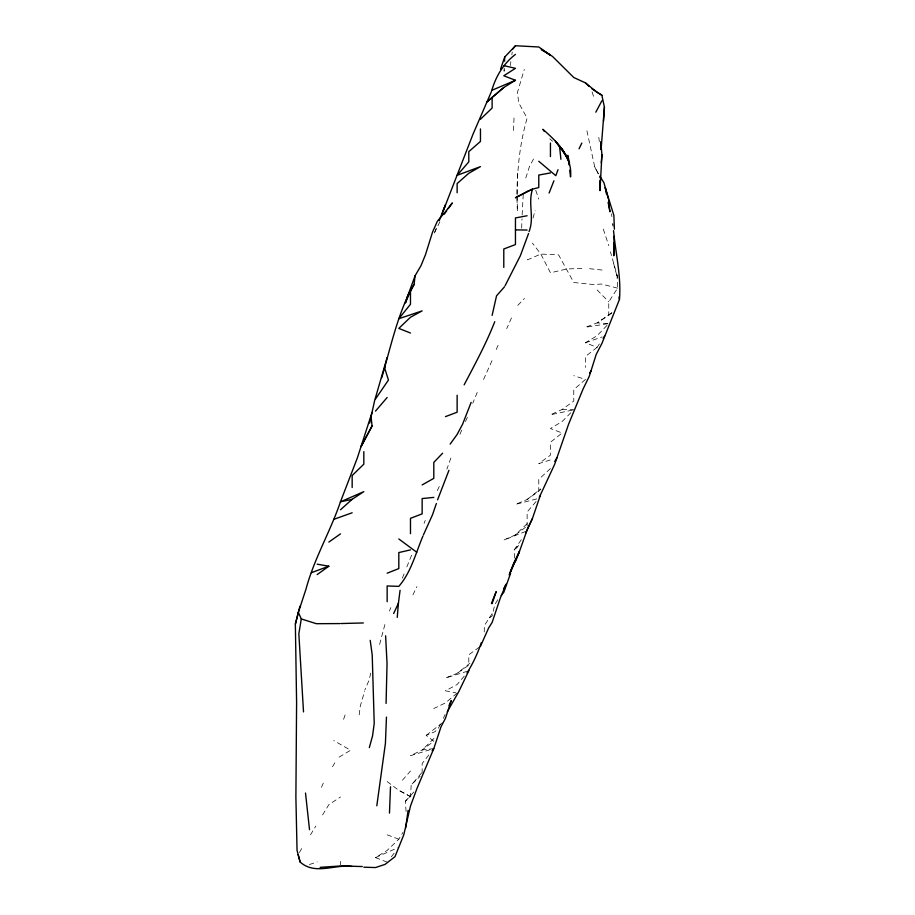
<?xml version="1.0" encoding="UTF-8"?>
<svg xmlns="http://www.w3.org/2000/svg" width="915" height="915" viewBox="0 0 915 915"><rect width="100%" height="100%" fill="white"/><g stroke="black" fill="none" stroke-linecap="round" stroke-linejoin="round"><path stroke-width="0.69" stroke-dasharray="4.58 3.43" d="M517.135 195.924L517.375 211.354L516.941 198.132M517.147 194.586C517.112 168.852 519.983 142.912 527.109 118.138L518.725 102.823L517.433 92.392L524.295 69.426M484.241 631.968L484.39 625.505L492.659 612.844M521.664 228.167L521.996 218.937M522.133 214.979L523.334 192.768M513.532 130.548L514.036 117.36M504.234 68.099L504.096 71.221L504.245 68.614M406.088 811.536L405.334 801.288L410.48 796.588L411.167 785.242L422.044 772.386M517.524 173.255L516.918 195.444M510.547 65.525L510.81 61.637M359.206 714.832L360.293 706.071L364.639 691.042M511.84 54.751L512.251 51.995M370.747 673.108L369.088 680.142L364.845 689.979M384.895 624.533L379.29 645.624M525.77 178.013L529.43 166.667L534.92 156.362M533.022 218.113L535.103 210.347M343.605 719.293L345.127 714.832M450.889 458.015L446.886 469.166M434.751 232.113L436.226 228.327M424.103 523.357L425.246 520.429M491.996 360.682L482.434 381.955M411.578 555.256L406.729 567.197M477.207 392.398L472.746 403.286M461.698 430.096L459.284 435.917M511.474 317.905L506.738 328.645M402.337 578.131L404.602 572.756M389.39 611.06L390.865 607.617M321.462 787.323L324.345 780.701M443.409 718.298L445.09 714.512M496.204 349.496L499.052 343.136M437.336 490.589L439.943 485.007M465.403 421.529L468.709 414.529M412.928 594.887L416.943 586.561M434.385 232.993L439.841 221.888M440.561 724.2L438.216 728.42L435.014 731.668L426.196 735.363L433.801 741.299L422.147 749.968L410.48 755.687L433.801 748.584L422.147 749.968L435.803 736.667M299.388 852.528L302.51 847.176M332.488 766.747L336.354 760.296M310.494 834.857L315.835 826.016M322.583 814.91L328.828 804.674L340.494 796.988M387.148 862.113L375.493 857.595L387.148 850.447L398.814 839.181L402.897 832.501M497.771 599.771L494.798 604.575L492.121 615.944L488.702 618.471M599.348 343.971L597.095 347.357L585.428 342.759L597.095 335.736L608.761 323.567L585.428 327.296L597.095 322.926L608.761 315.263L608.761 301.859L617.625 288.145L617.019 275.026L610.465 251.877M514.527 558.07L514.23 549.858L522.454 538.031M428.803 754.989L422.147 763.533L422.147 773.038M391.323 856.817L394.651 852.574M387.148 781.536L398.814 790.4L410.48 796.588L412.905 793.58M464.317 676.071L457.134 684.5L445.468 690.814L455.842 692.804M536.087 501.534L527.12 511.988L527.12 526.056M402.451 780.209L410.48 771.025M405.334 801.288L414.255 791.509M517.787 305.393L524.455 298.462M570.857 412.722L562.107 421.529L550.441 428.517L562.107 432.989L550.441 442.277L550.441 455.167L538.775 463.608L552.98 459.136M515.454 548.76L519.16 545.088M514.23 549.858L519.011 545.18M525.816 531.398L503.788 540.044L515.454 534.886L528.435 522.396M412.196 783.858L420.157 776.286M550.441 468.56L538.775 479.346L538.775 491.092L527.12 499.521L515.454 504.394L538.775 498.389M538.775 491.092L540.868 489.205M457.134 693.055L445.468 702.903L433.813 708.542M467.508 671.21L445.468 678.015L457.134 673.36L469.875 663.318M597.095 347.357L585.428 356.495L585.428 367.407M527.12 499.521L540.571 488.965M426.196 735.363L442.597 722.576M608.761 315.263L611.952 312.839M515.454 534.886L526.056 526.857M479.403 647.077L468.8 654.774L468.8 665.205L457.134 673.36M572.401 410.092L550.441 414.815L562.107 409.474L573.774 401.079L573.774 389.63L585.428 379.462L573.774 375.665M611.758 312.77L597.095 322.926L608.761 323.567M339.122 757.117L350.571 750.254L333.712 740.521M375.493 857.595L397.522 847.839M585.428 342.759L602.047 336.96M309.396 864.538L317.173 861.941M581.883 268.381L566.728 268.999L550.441 272.807L540.845 254.061L532.381 243.093M562.107 409.474L573.774 409.794M589.546 268.701L602.287 270.074M617.625 288.145L601.441 284.027L593.663 284.554L573.774 282.506L558.607 254.885L540.845 254.061L527.509 259.826L527.12 256.818M387.148 834.846L398.814 839.181M400.015 790.892L410.48 796.588M552.557 141.219L549.721 138.805M597.095 289.918L608.761 301.859M586.904 130.799L594.693 166.713L598.467 173.896M597.095 171.677L598.227 173.861M594.693 166.713L597.918 173.827M535.744 190.274L538.775 199.047M603.305 229.082L608.761 245.609M592.085 91.9L594.521 99.472M613.622 263.52L617.522 278.126M617.019 275.026L617.682 277.794M611.495 213.881L611.872 216.649M598.822 137.387L599.302 141.596M613.119 226.405L612.833 223.58L613.016 226.28M340.494 861.358L340.494 865.018"/><path stroke-width="1.37" d="M386.462 717.108L385.409 743.438L376.808 805.806M386.073 703.418L387.045 663.569L385.604 635.799M539.347 497.211L554.753 464.111L568.581 424.217L583.152 388.864L589.271 376.294L596.237 354.368L602.001 343.239L619.455 299.445C621.365 276.17 615.612 253.592 613.542 230.649M614.114 236.299L613.793 255.777L614.159 242.509M390.499 786.774L389.481 813.126M504.542 61.191L504.725 57.039L515.454 45.75L538.775 46.974L550.441 55.175L541.257 49.41L552.477 56.41L573.774 77.512L585.428 82.865L597.095 92.369L601.876 95.229L604.415 107.227L601.075 149.557L600.732 143.026M603.523 121.203L604.415 107.227M400.084 590.289L398.414 603.26L393.656 613.519M601.269 162.916L601.933 154.646L600.72 141.699M601.933 154.646L599.977 190.594L599.92 180.427M397.247 617.396L398.448 602.813M414.083 284.451L410.48 290.49L405.471 302.888L406.981 297.981L414.083 284.451L415.101 275.735L420.991 265.67L425.452 254.77L432.589 231.964L437.37 221.247L444.084 213.252M363.827 867.203L375.493 867.557L385.009 864.412L394.983 856.703L403.767 834.835L410.48 806.092L416.931 788.57L433.801 748.584L441.007 726.819L445.468 718.264L451.232 700.627L448.99 705.671M405.62 828.052L408.09 810.393M340.357 502.095C330.258 531.752 314.017 558.928 305.942 589.306L298.347 612.364L301.287 618.929L298.839 633.809L303.517 711.916M560.895 159.29L559.58 146.572M340.403 501.958L357.365 457.889L372.039 412.482M369.66 423.073L374.658 400.53L387.148 357.445M492.121 315.378L496.548 295.82L504.428 286.898M529.053 231.541C534.623 217.736 527.749 203.164 532.53 189.131L538.775 187.529L538.775 175.062L550.441 172.924M467.005 672.914C472.964 663.649 477.744 653.127 481.324 642.685M352.161 866.448C334.799 864.103 315 875.461 300.131 862.021L297.043 850.332L295.888 797.125L296.597 702.446L295.362 624.099L298.347 612.364M295.362 624.099L299.937 606.233M381.749 377.689C390.385 348.215 396.675 318.237 410.48 290.49L410.48 304.26L398.814 318.717L422.147 310.871L410.48 317.242L398.814 328.405L410.48 333.026M369.317 747.612L372.531 735.992L374.224 723.502L372.222 655.014L370.22 640.386M540.09 496.044L532.427 518.553L525.565 533.262M528.561 233.497L520.372 255.708L505.046 285.8M436.375 503.502L432.521 514.745L423.393 534.966M549.103 193.031L553.93 180.804M510.616 573.305L503.788 592.302L501.214 595.505M491.63 90.962C495.667 76.62 503.467 63.501 515.454 54.397M415.101 275.735L406.981 297.981L410.48 290.49M558.013 169.698L555.817 175.691L538.775 161.269M387.148 601.67L387.148 585.966L398.814 586.378C411.144 572.149 415.707 553.186 422.913 536.133M513.418 563.8L509.998 572.939L519.457 551.471L527.578 528.687L532.427 518.553M441.796 214.579L473.044 134.105L491.389 91.672M448.933 470.344L437.576 499.842M443.043 211.056L445.468 204.857L439.211 220.687M500.528 69.163L504.725 57.039M471.145 402.371L462.544 424.331L457.02 434.614L450.157 444.118M509.14 574.929L514.15 563.377M468.96 670.466L458.815 691.534L447.286 711.813M480.466 646.299L488.644 627.953L492.121 622.452L500.208 598.364L506.087 584.159L503.525 588.963M494.752 321.714C486.174 343.605 475.057 364.079 464.145 384.849M579.046 148.813L581.837 143.049M514.024 562.565L519.457 551.471L515.454 561.478L514.093 563.022M595.814 112.19L601.887 100.753M372.073 425.967L361.059 446.554L372.073 425.967L371.101 417.011M554.719 461.457L556.846 457.912M589.66 372.988L591.067 370.827M375.493 398.986L388.452 380.057L384.86 368.665L384.838 366M603.111 338.321L604.609 336.068M444.301 214.156L446.703 210.793M448.304 208.551L452.319 202.947L445.045 212.211M432.143 750.723L433.801 748.584M512.663 49.238L515.454 45.75M375.493 411.11L387.148 397.51M442.597 453.222L433.801 462.418L433.801 478.351L422.147 484.916M480.455 119.259L492.121 108.039L492.121 97.425L503.788 87.497L515.454 80.28L503.788 75.773L515.454 68.316L503.788 65.617M340.494 509.769L352.161 499.304L363.827 491.641L340.494 501.832L352.161 499.304M492.121 97.425L487.089 101.805L503.788 87.497M317.173 574.597L328.828 566.213L317.173 564.189M328.828 542.092L340.494 533.868M492.121 90.196L515.454 80.28M387.148 573.202L398.814 568.581L398.814 552.557L410.48 549.881M445.468 416.622L457.134 412.219L457.134 395.234M311.375 572.699L328.828 566.213M333.861 519.32L352.161 512.777M527.12 215.757L515.454 217.942L515.454 244.557L503.788 248.994L503.788 267.409M433.801 497.394L422.147 498.561L422.147 513.864L410.48 518.325L410.48 533.674M320.113 867.351L339.9 866.002M341.043 623.538L363.358 622.955M339.9 623.573L316.35 623.698L301.287 618.929M515.454 229.894L527.12 230.042M341.055 865.967L362.283 866.539M591.971 88.824L601.876 95.229M398.814 538.969L416.76 552.26M585.428 82.865L589.054 86.365M569.668 170.19L570.548 176.938C572.687 156.545 556.755 141.539 542.87 129.29L544.391 131.52M599.84 176.103L603.957 182.76L608.292 198.727M562.107 148.893L569.507 162.859L567.712 155.356L568.249 159.393M599.931 177.155L601.109 179.466M606.542 194.289L605.227 187.564L613.874 215.414L614.4 229.185M298.141 854.667L300.131 862.021M608.761 200.362L609.344 203.039M608.109 202.364L609.95 211.777L608.761 202.947M619.043 296.929L619.455 299.445M568.604 162.092L568.958 164.792M309.522 829.665L305.507 793.042M550.441 143.083L550.441 156.602M480.455 128.923L480.455 141.425L468.8 151.65L468.8 161.886L457.134 175.325L480.455 166.622L468.8 173.267L457.134 183.572L457.134 192.768M363.827 451.633L363.827 464.179L352.161 475.503L352.161 487.512M496.09 591.845L492.121 603.568L491.435 603.431L496.09 591.845M527.12 191.475L515.454 197.754L532.53 189.131L527.12 191.475M562.107 149.374L555.405 141.253L566.419 156.099L562.107 149.374"/></g></svg>
